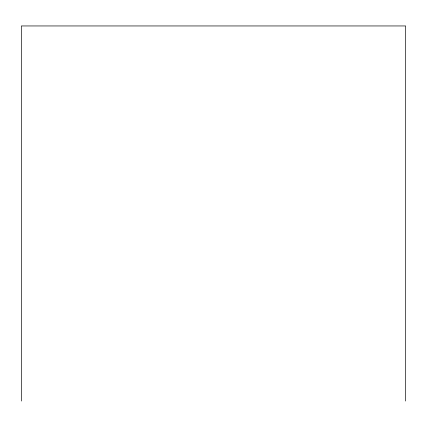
<?xml version="1.0" encoding="UTF-8"?>
<svg xmlns="http://www.w3.org/2000/svg" width="427" height="427" viewBox="0 0 427 427"><rect width="100%" height="100%" fill="white"/><g stroke="black" fill="none" stroke-linecap="round" stroke-linejoin="round"><path stroke-width="0.64" d="M405.65 401.049L405.65 25.951L21.35 25.951L21.35 401.049"/></g></svg>
